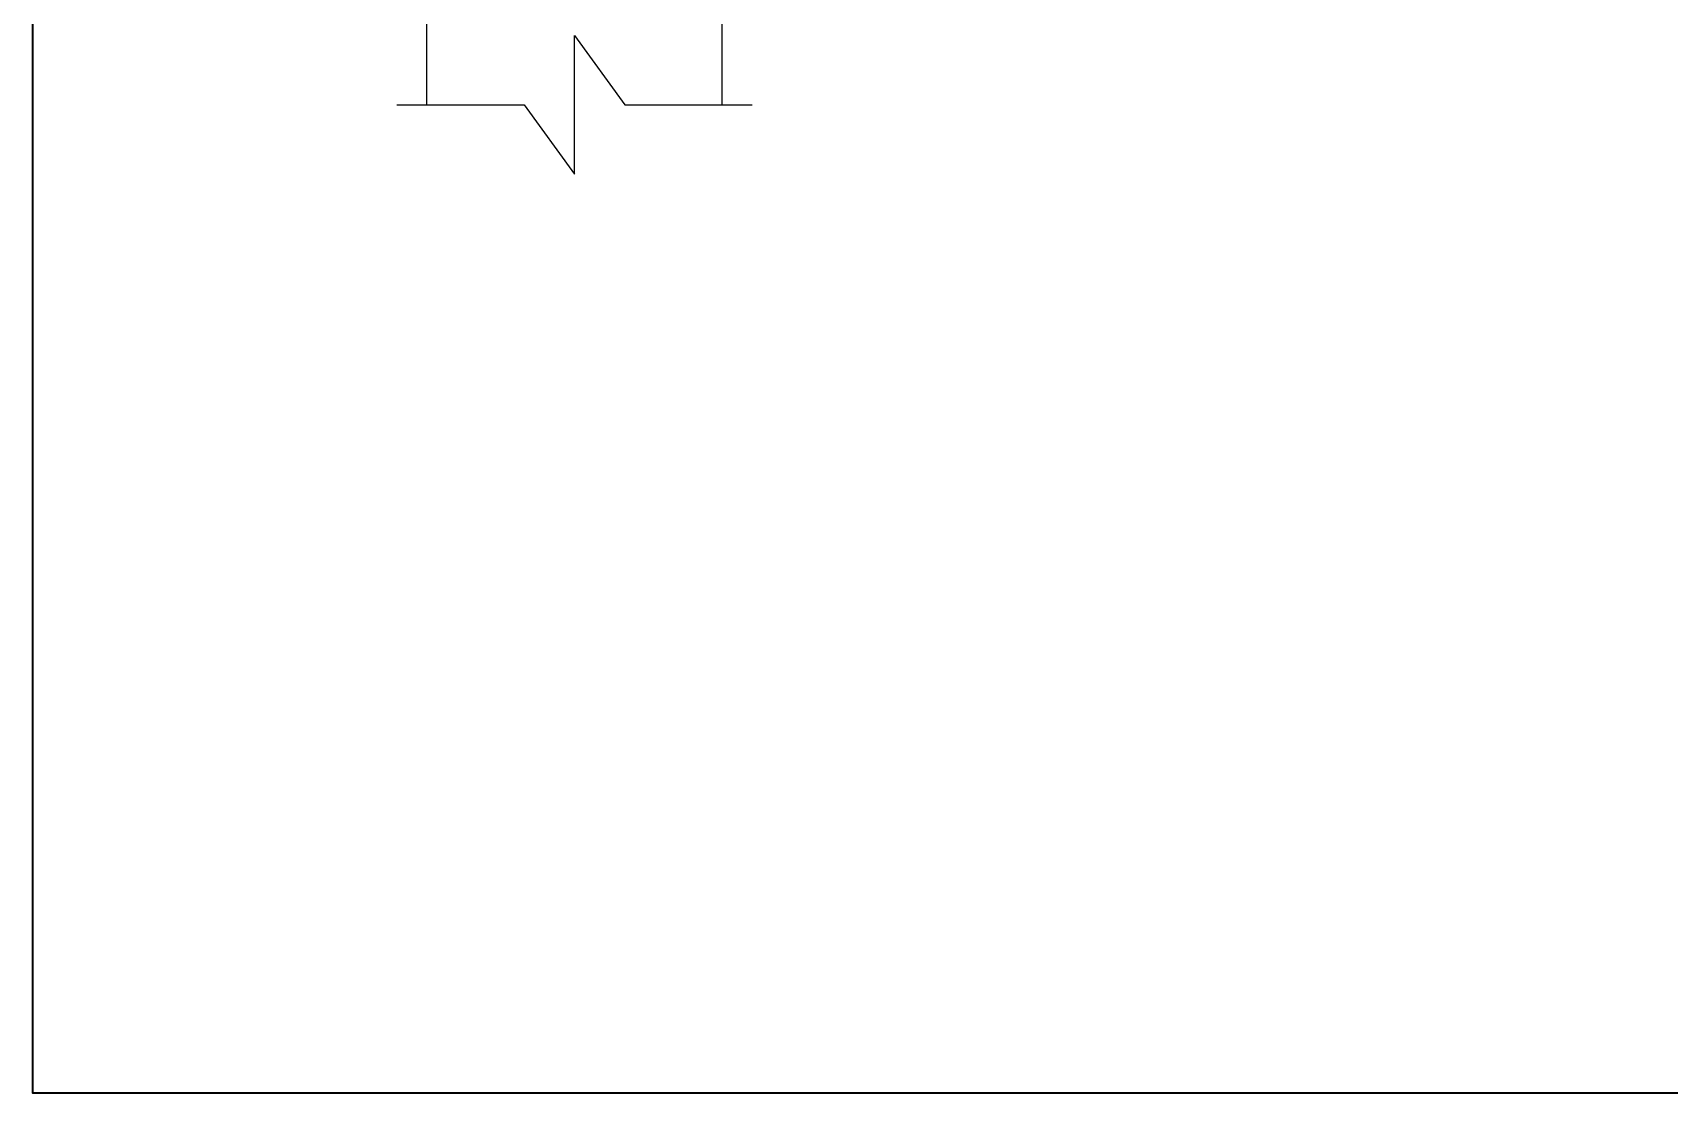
# Model space of a CAD drawing. Header units: metres. Extents: x 0 to 298, y 0 to 162.
# Drawn here: x 0 to 49.89, y 0 to 32.33 of the extents above; entities that cross this region are included whole.
import ezdxf

# ---------------------------------------------------------------- set-up
doc = ezdxf.new("R2010")
doc.units = ezdxf.units.M
doc.header["$MEASUREMENT"] = 0

msp = doc.modelspace()

# ---------------------------------------------------------------- linework, layer by layer
for p, q in [((12.01989, 30.12482), (12.01989, 85.8975)), ((21.01989, 30.12482), (21.01989, 85.8975)), ((16.51989, 28.00989), (16.51989, 32.23975)), ((16.51989, 32.23975), (18.05373, 30.12482)), ((11.10569, 30.12482), (14.98606, 30.12482)), ((14.98606, 30.12482), (16.51989, 28.00989)), ((18.05373, 30.12482), (21.9341, 30.12482))]:
    msp.add_line(p, q)
at = {"lineweight": 35}
msp.add_lwpolyline([(0.00056, 161.68092), (261.90152, 161.68092), (261.90152, 0.00006), (0.00056, 0.00006)], close=True, dxfattribs=at)

doc.saveas('drawing.dxf')
